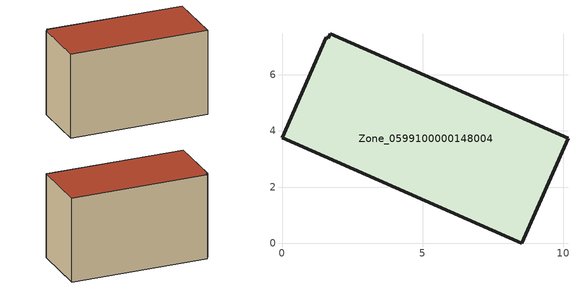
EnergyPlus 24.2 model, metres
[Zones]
Zone_0599100000148004
 floor ground (C_G): 8.53,0 0,3.76 1.57,7.33 1.65,7.29 1.72,7.46 10.17,3.73 z0
 wall outside (C_F): 8.53,0 10.17,3.73 1.72,7.46 1.65,7.29 1.57,7.33 0,3.76 8.53,0 z0:5.77
 roof outside (C_R): 0,3.76 8.53,0 10.17,3.73 1.72,7.46 1.65,7.29 1.57,7.33 z5.77
[BUILDING]
Pand.0599100000148004: North Axis=0; Terrain=City; Loads Convergence Tolerance Value=0.04; Temperature Convergence Tolerance Value=0.4; Solar Distribution=FullExterior; Maximum Number of Warmup Days=25; Minimum Number of Warmup Days=1
[Site:Location]
Rotterdam.The.Hague.AP_ZH_NLD Design_Conditions: Latitude=51.96; Longitude=4.45; Time Zone=1; Elevation=-4.5
[SITE:GROUNDTEMPERATURE:BUILDINGSURFACE]
18, 18, 18, 18, 18, 18, 18, 18, 18, 18, 18, 18
[MATERIAL] Thermal Absorptance=0.9; Solar Absorptance=0.7; Visible Absorptance=0.7
Name | Roughness | Thickness | Conductivity | Density | Specific Heat
G.TI.1946-1964 | MediumSmooth | 0.15 | 1 | 540 | 1210
F.TI.1946-1964 | Rough | 0.3 | 0.857143 | 1920 | 840
R.TI.1946-1964 | MediumRough | 0.2 | 0.277778 | 1500 | 1000
[CONSTRUCTION]
C_G: G.TI.1946-1964
C_F: F.TI.1946-1964
C_R: R.TI.1946-1964
[ZONE]
Zone_0599100000148004: Type=1; Multiplier=1; Ceiling Height=Autocalculate; Volume=Autocalculate; Floor Area=autocalculate; Part of Total Floor Area=Yes
[ZONEINFILTRATION:DESIGNFLOWRATE]
Infil_Zone_0599100000148004: Zone or ZoneList or Space or SpaceList=Zone_0599100000148004; Schedule=AlwaysOn; Design Flow Rate Calculation Method=Flow/Area; Flow Rate per Floor Area=0.003; Constant Term Coefficient=1; Temperature Term Coefficient=0; Velocity Term Coefficient=0; Velocity Squared Term Coefficient=0
[HVACTEMPLATE:ZONE:IDEALLOADSAIRSYSTEM]
Zone_0599100000148004: Maximum Heating Supply Air Temperature=50; Minimum Cooling Supply Air Temperature=13; Maximum Heating Supply Air Humidity Ratio=0.0156; Minimum Cooling Supply Air Humidity Ratio=0.0077; Heating Limit=NoLimit; Cooling Limit=NoLimit; Dehumidification Control Type=ConstantSensibleHeatRatio; Cooling Sensible Heat Ratio=0.7; Dehumidification Setpoint=60; Humidification Control Type=None; Humidification Setpoint=30; Outdoor Air Method=None; Outdoor Air Flow Rate per Person=0.00944; Outdoor Air Flow Rate per Zone Floor Area=0; Outdoor Air Flow Rate per Zone=0; Demand Controlled Ventilation Type=None; Outdoor Air Economizer Type=NoEconomizer; Heat Recovery Type=None; Sensible Heat Recovery Effectiveness=0.7; Latent Heat Recovery Effectiveness=0.65
[ZONECONTROL:THERMOSTAT]
ThermostatControl_Zone_0599100000148004: Zone or ZoneList=Zone_0599100000148004; Control Type Schedule=DualSetpointControlType; Control 1=Thermostat_Zone_0599100000148004; Temperature Difference Between Cutout And Setpoint=0
[THERMOSTATSETPOINT:DUALSETPOINT]
Thermostat_Zone_0599100000148004: Heating Setpoint Temperature Schedule=HeatingSetpoint_Zone_0599100000148004; Cooling Setpoint Temperature Schedule=CoolingSetpoint_Zone_0599100000148004
[SCHEDULE:COMPACT]
HeatingSetpoint_Zone_0599100000148004: Through: 12/31, For: AllDays, Until: 24:00, 21
CoolingSetpoint_Zone_0599100000148004: Through: 12/31, For: AllDays, Until: 24:00, 24
DualSetpointControlType: Through: 12/31, For: AllDays, Until: 24:00, 4
AlwaysOn: Through: 12/31, For: AllDays, Until: 24:00, 1
